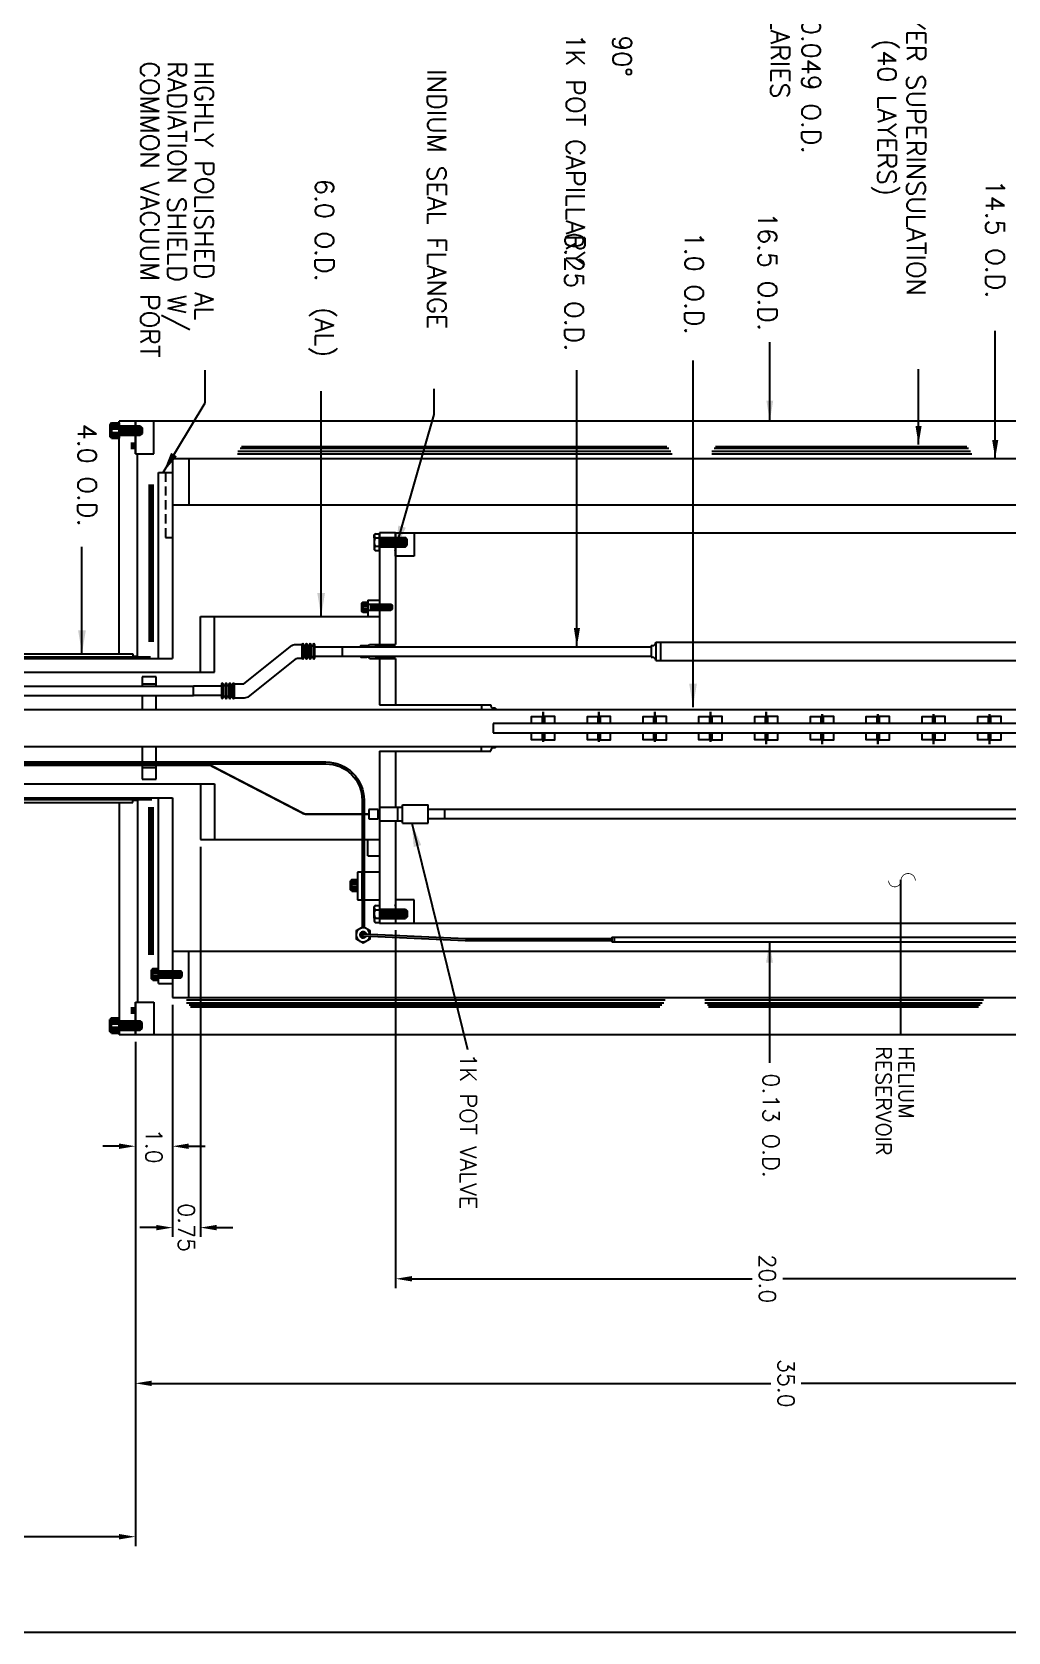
# Model space of a CAD drawing. Extents: x 0 to 105, y 0 to 66.
# Drawn here: x 39.6 to 65.84, y 0 to 43.03 of the extents above; entities that cross this region are included whole.
import ezdxf

# ---------------------------------------------------------------- set-up
doc = ezdxf.new("R2010")
doc.units = 0
doc.header["$MEASUREMENT"] = 0
doc.linetypes.add('HIDDEN', pattern=[0.375, 0.25, -0.125])
doc.layers.get('0').update_dxf_attribs({"linetype": 'CONTINUOUS'})
for name, color, linetype in [('1', 1, 'CONTINUOUS'), ('2', 54, 'CONTINUOUS'), ('2A', 42, 'CONTINUOUS'), ('2d', 32, 'CONTINUOUS'), ('3', 3, 'CONTINUOUS'), ('4', 4, 'CONTINUOUS'), ('5', 152, 'CONTINUOUS'), ('DIM1234', 7, 'CONTINUOUS'), ('DIM2AB', 7, 'CONTINUOUS'), ('DIMALL', 7, 'CONTINUOUS')]:
    doc.layers.add(name, color=color, linetype=linetype)
doc.styles.add('MONOTXT', font='simplex')
doc.styles.get("Standard").update_dxf_attribs({"font": 'simplex.shx'})
doc.dimstyles.new('250', dxfattribs={"dimscale": 0, "dimtxt": 0.5, "dimasz": 0.5, "dimexe": 0.18, "dimexo": 0.187, "dimgap": 0.187, "dimtad": 0, "dimtih": 1, "dimtoh": 1, "dimzin": 4, "dimdsep": 46, "dimtxsty": 'Standard', "dimcen": -0.25, "dimadec": 0, "dimazin": 0, "dimtfac": 0.25, "dimtix": 1, "dimtofl": 0, "dimtmove": 2, "dimatfit": 3, "dimfxl": 1, "dimtolj": 1, "dimtzin": 0, "dimarcsym": 0})
doc.dimstyles.new('250-1', dxfattribs={"dimtxt": 0.5, "dimasz": 0.63, "dimexe": 0.18, "dimexo": 0.19, "dimgap": 0.25, "dimtad": 0, "dimtih": 1, "dimtoh": 1, "dimdec": 1, "dimzin": 0, "dimdsep": 46, "dimtxsty": 'Standard', "dimcen": -0.25, "dimadec": 0, "dimazin": 0, "dimtfac": 0.36, "dimtdec": 1, "dimtix": 1, "dimtofl": 0, "dimtmove": 2, "dimatfit": 3, "dimfxl": 1, "dimtolj": 1, "dimtzin": 0, "dimarcsym": 0})
doc.dimstyles.new('250-2', dxfattribs={"dimscale": 0, "dimtxt": 0.56, "dimasz": 0.56, "dimexe": 0.25, "dimexo": 0.19, "dimgap": 0.25, "dimtad": 0, "dimtih": 1, "dimtoh": 1, "dimzin": 1, "dimdsep": 46, "dimtxsty": 'Standard', "dimcen": -0.25, "dimadec": 0, "dimazin": 0, "dimtfac": 1, "dimtix": 1, "dimtofl": 0, "dimtmove": 2, "dimatfit": 3, "dimfxl": 1, "dimtolj": 1, "dimtzin": 0, "dimarcsym": 0})
doc.dimstyles.new('375', dxfattribs={"dimtxt": 0.4375, "dimasz": 0.4375, "dimexe": 0.25, "dimexo": 0.19, "dimgap": 0.19, "dimtad": 0, "dimtih": 1, "dimtoh": 1, "dimzin": 0, "dimdsep": 46, "dimtxsty": 'Standard', "dimcen": -0.19, "dimadec": 0, "dimazin": 0, "dimtfac": 0.88, "dimtdec": 3, "dimtix": 1, "dimtofl": 0, "dimtmove": 2, "dimatfit": 3, "dimfxl": 1, "dimtolj": 1, "dimtzin": 0, "dimarcsym": 0})
doc.dimstyles.new('375-1', dxfattribs={"dimtxt": 0.4375, "dimasz": 0.4375, "dimexe": 0.25, "dimexo": 0.19, "dimgap": 0.19, "dimtad": 0, "dimtih": 1, "dimtoh": 1, "dimdec": 1, "dimzin": 0, "dimdsep": 46, "dimtxsty": 'Standard', "dimcen": -0.19, "dimadec": 0, "dimazin": 0, "dimtfac": 0.88, "dimtdec": 1, "dimtix": 1, "dimtofl": 0, "dimtmove": 2, "dimatfit": 3, "dimfxl": 1, "dimtolj": 1, "dimtzin": 0, "dimarcsym": 0})
doc.dimstyles.new('375-2', dxfattribs={"dimtxt": 0.4375, "dimasz": 0.4375, "dimexe": 0.25, "dimexo": 0.19, "dimgap": 0.19, "dimtad": 0, "dimtih": 1, "dimtoh": 1, "dimzin": 0, "dimdsep": 46, "dimtxsty": 'Standard', "dimcen": -0.19, "dimadec": 0, "dimazin": 0, "dimtfac": 0.88, "dimtix": 1, "dimtofl": 0, "dimtmove": 2, "dimatfit": 3, "dimfxl": 1, "dimtolj": 1, "dimtzin": 0, "dimarcsym": 0})

# ---------------------------------------------------------------- blocks, each defined once
blk = doc.blocks.new('*D13')
at = {"layer": 'DIM1234', "color": 0, "lineweight": -2, "transparency": 16777216}
for p, q in [((49.375, 18.872), (49.375, 9.25)), ((69.375, 18.872), (69.375, 9.25)), ((49.812, 9.5), (58.966, 9.5)), ((68.938, 9.5), (59.784, 9.5))]:
    blk.add_line(p, q, dxfattribs=at)
at = {"layer": 'DIM1234', "color": 0, "transparency": 16777216}
for points in [[(49.812, 9.573), (49.812, 9.427), (49.375, 9.5)], [(68.938, 9.573), (68.938, 9.427), (69.375, 9.5)]]:
    blk.add_solid(points, dxfattribs=at)
at = {"layer": 'DIM1234', "color": 0, "transparency": 16777216, "insert": (59.375, 9.5), "char_height": 0.4375, "attachment_point": 5, "rotation": 270}
blk.add_mtext('\\A1;20.0', dxfattribs=at)
blk = doc.blocks.new('*D12')
at = {"layer": 'DIM1234', "color": 0, "lineweight": -2, "transparency": 16777216}
for p, q in [((42.375, 15.872), (42.375, 6.438)), ((77.375, 14.872), (77.375, 6.438)), ((42.812, 6.688), (59.466, 6.688)), ((76.938, 6.688), (60.284, 6.688))]:
    blk.add_line(p, q, dxfattribs=at)
at = {"layer": 'DIM1234', "color": 0, "transparency": 16777216}
for points in [[(42.812, 6.76), (42.812, 6.615), (42.375, 6.688)], [(76.938, 6.76), (76.938, 6.615), (77.375, 6.688)]]:
    blk.add_solid(points, dxfattribs=at)
at = {"layer": 'DIM1234', "color": 0, "transparency": 16777216, "insert": (59.875, 6.688), "char_height": 0.4375, "attachment_point": 5, "rotation": 270}
blk.add_mtext('\\A1;35.0', dxfattribs=at)
blk = doc.blocks.new('DPAPER')
blk.add_line((0, 0.5), (32.8, 0.5))
blk = doc.blocks.new('HEVALVS')
for p, q in [((-0.281, 0.125), (-0.281, -0.125)), ((-0.031, 0.125), (-0.281, 0.125)), ((-0.031, -0.125), (-0.031, 0.125)), ((-0.031, 0.093), (0, 0.093)), ((-0.031, -0.093), (-0.031, 0.093)), ((0, 0.187), (0.625, 0.187)), ((0, 0.187), (0, -0.187)), ((0.5, -0.187), (0.5, 0.187)), ((0.625, 0.25), (1.312, 0.25)), ((0.625, -0.25), (0.625, 0.25)), ((1.312, -0.25), (1.312, 0.25)), ((-0.281, -0.125), (-0.031, -0.125)), ((-0.031, -0.093), (0, -0.093)), ((0, -0.187), (0.625, -0.187)), ((0.625, -0.25), (1.312, -0.25))]:
    blk.add_line(p, q)
blk = doc.blocks.new('832SHD62')
for p, q in [((-0.134, 0.135), (-0.164, 0.105)), ((-0.164, 0.105), (-0.164, -0.105)), ((-0.134, 0.135), (0, 0.135)), ((-0.134, 0.135), (-0.134, -0.135)), ((-0.134, 0.119), (-0.021, 0.119)), ((-0.134, 0.089), (-0.021, 0.089)), ((-0.134, 0.059), (-0.021, 0.059)), ((-0.134, 0.029), (-0.021, 0.029)), ((0, 0.135), (0, -0.135)), ((0, 0.082), (0.625, 0.082)), ((0.071, 0.067), (0.071, -0.067)), ((0.101, 0.082), (0.101, -0.082)), ((0.131, 0.067), (0.131, -0.067)), ((0.161, 0.082), (0.161, -0.082)), ((0.183, 0.067), (0.183, -0.067)), ((0.213, 0.082), (0.213, -0.082)), ((0.235, 0.067), (0.235, -0.067)), ((0.265, 0.082), (0.265, -0.082)), ((0.287, 0.067), (0.287, -0.067)), ((0.317, 0.082), (0.317, -0.082)), ((0.347, 0.067), (0.347, -0.067)), ((0.377, 0.082), (0.377, -0.082)), ((0.399, 0.067), (0.399, -0.067)), ((0.43, 0.082), (0.43, -0.082)), ((0.452, 0.067), (0.452, -0.067)), ((0.482, 0.082), (0.482, -0.082)), ((0.504, 0.067), (0.504, -0.067)), ((0.534, 0.082), (0.534, -0.082)), ((0.556, 0.067), (0.556, -0.067)), ((0.586, 0.082), (0.586, -0.082)), ((0.608, 0.067), (0.608, -0.067)), ((0.625, 0.082), (0.625, -0.082)), ((0.625, 0.082), (0.655, 0.052)), ((0.655, 0.052), (0.655, -0.052)), ((-0.134, -0.135), (-0.164, -0.105)), ((-0.134, -0.031), (-0.021, -0.031)), ((-0.134, -0.061), (-0.021, -0.061)), ((-0.134, -0.091), (-0.021, -0.091)), ((-0.134, -0.121), (-0.021, -0.121)), ((-0.134, -0.135), (0, -0.135)), ((0, -0.082), (0.625, -0.082)), ((0.655, -0.052), (0.625, -0.082))]:
    blk.add_line(p, q)
blk = doc.blocks.new('8-32SHD')
for p, q in [((-0.134, 0.135), (-0.164, 0.105)), ((-0.164, 0.105), (-0.164, -0.105)), ((-0.134, 0.135), (-0.134, -0.135)), ((-0.134, 0.135), (0, 0.135)), ((-0.134, 0.119), (-0.021, 0.119)), ((-0.134, 0.089), (-0.021, 0.089)), ((-0.134, 0.059), (-0.021, 0.059)), ((-0.134, 0.029), (-0.021, 0.029)), ((0, 0.135), (0, -0.135)), ((0, 0.082), (0.375, 0.082)), ((0.037, 0.067), (0.037, -0.067)), ((0.067, 0.082), (0.067, -0.082)), ((0.097, 0.067), (0.097, -0.067)), ((0.127, 0.082), (0.127, -0.082)), ((0.149, 0.067), (0.149, -0.067)), ((0.18, 0.082), (0.18, -0.082)), ((0.202, 0.067), (0.202, -0.067)), ((0.232, 0.082), (0.232, -0.082)), ((0.254, 0.067), (0.254, -0.067)), ((0.284, 0.082), (0.284, -0.082)), ((0.306, 0.067), (0.306, -0.067)), ((0.336, 0.082), (0.336, -0.082)), ((0.358, 0.067), (0.358, -0.067)), ((0.375, 0.082), (0.375, -0.082)), ((0.375, 0.082), (0.405, 0.052)), ((0.405, 0.052), (0.405, -0.052)), ((-0.134, -0.135), (-0.164, -0.105)), ((-0.134, -0.031), (-0.021, -0.031)), ((-0.134, -0.061), (-0.021, -0.061)), ((-0.134, -0.091), (-0.021, -0.091)), ((-0.134, -0.121), (-0.021, -0.121)), ((-0.134, -0.135), (0, -0.135)), ((0, -0.082), (0.375, -0.082)), ((0.405, -0.052), (0.375, -0.082))]:
    blk.add_line(p, q)
blk = doc.blocks.new('*D97')
at = {"color": 0, "linetype": 'Continuous', "lineweight": -2, "transparency": 16777216}
for p, q in [((30.375, 19.497), (30.375, 2.312)), ((42.375, 15.872), (42.375, 2.312)), ((30.812, 2.562), (35.966, 2.562)), ((41.938, 2.562), (36.784, 2.562))]:
    blk.add_line(p, q, dxfattribs=at)
at = {"color": 0, "linetype": 'Continuous', "transparency": 16777216}
for points in [[(30.812, 2.635), (30.812, 2.49), (30.375, 2.562)], [(41.938, 2.635), (41.938, 2.49), (42.375, 2.562)]]:
    blk.add_solid(points, dxfattribs=at)
at = {"color": 0, "linetype": 'Continuous', "transparency": 16777216, "insert": (36.375, 2.562), "char_height": 0.4375, "attachment_point": 5, "rotation": 270}
blk.add_mtext('\\A1;12.0', dxfattribs=at)
blk = doc.blocks.new('*D99')
at = {"layer": 'DIM1234', "color": 0, "linetype": 'Continuous', "lineweight": -2, "transparency": 16777216}
for p, q in [((43.375, 16.872), (43.375, 12.815)), ((42.375, 15.872), (42.375, 12.815)), ((41.938, 13.065), (41.5, 13.065)), ((43.812, 13.065), (44.25, 13.065))]:
    blk.add_line(p, q, dxfattribs=at)
at = {"layer": 'DIM1234', "color": 0, "linetype": 'Continuous', "transparency": 16777216}
for points in [[(41.938, 13.138), (41.938, 12.992), (42.375, 13.065)], [(43.812, 13.138), (43.812, 12.992), (43.375, 13.065)]]:
    blk.add_solid(points, dxfattribs=at)
at = {"layer": 'DIM1234', "color": 0, "linetype": 'Continuous', "transparency": 16777216, "insert": (42.875, 13.065), "char_height": 0.4375, "attachment_point": 5, "rotation": 270}
blk.add_mtext('\\A1;1.0', dxfattribs=at)
blk = doc.blocks.new('*D100')
at = {"layer": 'DIM1234', "color": 0, "linetype": 'Continuous', "lineweight": -2, "transparency": 16777216}
for p, q in [((44.125, 21.122), (44.125, 10.626)), ((43.375, 16.872), (43.375, 10.626)), ((42.938, 10.876), (42.5, 10.876)), ((44.562, 10.876), (45, 10.876))]:
    blk.add_line(p, q, dxfattribs=at)
at = {"layer": 'DIM1234', "color": 0, "linetype": 'Continuous', "transparency": 16777216}
for points in [[(42.938, 10.949), (42.938, 10.803), (43.375, 10.876)], [(44.562, 10.949), (44.562, 10.803), (44.125, 10.876)]]:
    blk.add_solid(points, dxfattribs=at)
at = {"layer": 'DIM1234', "color": 0, "linetype": 'Continuous', "transparency": 16777216, "insert": (43.75, 10.876), "char_height": 0.4375, "attachment_point": 5, "rotation": 270}
blk.add_mtext('\\A1;0.75', dxfattribs=at)

msp = doc.modelspace()

# ---------------------------------------------------------------- linework, layer by layer
at = {"layer": '1'}
for p, q in [((77.375, 32.562), (42.375, 32.562)), ((42.375, 31.688), (42.375, 32.562)), ((42.875, 31.688), (42.875, 32.562)), ((42.375, 31.688), (42.875, 31.688)), ((42.375, 16.937), (42.875, 16.937)), ((42.375, 16.937), (42.375, 16.062)), ((42.875, 16.937), (42.875, 16.062)), ((77.375, 16.062), (42.375, 16.062))]:
    msp.add_line(p, q, dxfattribs=at)
at = {"layer": '2'}
for p, q in [((43.375, 31.562), (73.375, 31.562)), ((43.375, 31.562), (43.375, 30.312)), ((43.812, 31.562), (43.812, 30.312)), ((43.375, 30.312), (73.375, 30.312)), ((49.375, 29.562), (69.375, 29.562)), ((49.875, 29.562), (49.875, 28.938)), ((49.875, 28.938), (49.375, 28.938)), ((49.875, 19.688), (49.375, 19.688)), ((49.875, 19.062), (49.875, 19.688)), ((49.375, 19.062), (69.375, 19.062)), ((55.188, 18.688), (79.312, 18.688)), ((55.188, 18.688), (55.188, 18.562)), ((55.188, 18.562), (79.312, 18.562)), ((55.25, 18.688), (55.25, 18.562)), ((43.375, 18.312), (73.375, 18.312)), ((43.375, 18.312), (43.375, 17.062)), ((43.812, 17.062), (43.812, 18.312)), ((43.375, 17.062), (72.938, 17.062))]:
    msp.add_line(p, q, dxfattribs=at)
for points in [[(48.525, 19.941), (48.525, 19.625)], [(48.687, 18.767), (48.687, 18.858), (48.5, 18.967), (48.312, 18.858), (48.312, 18.642), (48.5, 18.533), (48.687, 18.642), (48.687, 18.716)], [(48.499, 18.725), (51.249, 18.6), (55.188, 18.6)], [(48.501, 18.775), (51.251, 18.65), (55.188, 18.65)]]:
    msp.add_lwpolyline(points, dxfattribs=at)
for radius, start, end in [(0.188, 5.0597, 349.7352), (0.0855, 17.0016, 340.3959), (0.0625, 23.5782, 333.8193), (0.025, 87.3974, 267.3974)]:
    msp.add_arc((48.5, 18.75), radius, start, end, dxfattribs=at)
at = {"layer": '2A'}
for p, q in [((48.797, 29.51), (48.824, 29.537)), ((48.797, 29.426), (48.797, 29.51)), ((48.797, 29.426), (48.797, 29.2)), ((48.824, 29.537), (48.938, 29.537)), ((48.853, 29.425), (48.938, 29.425)), ((48.938, 29.562), (48.938, 29.312)), ((49.375, 29.562), (48.938, 29.562)), ((48.938, 29.088), (48.938, 29.537)), ((48.938, 29.438), (49.64, 29.438)), ((48.938, 29.312), (48.938, 26.562)), ((48.966, 29.21), (48.966, 29.415)), ((49.012, 29.187), (49.012, 29.438)), ((49.046, 29.21), (49.046, 29.415)), ((49.092, 29.187), (49.092, 29.438)), ((49.125, 29.21), (49.125, 29.415)), ((49.171, 29.187), (49.171, 29.438)), ((49.217, 29.21), (49.217, 29.415)), ((49.263, 29.187), (49.263, 29.438)), ((49.296, 29.21), (49.296, 29.415)), ((49.342, 29.187), (49.342, 29.438)), ((49.375, 29.562), (49.375, 26.562)), ((49.375, 28.938), (49.375, 29.562)), ((49.422, 29.187), (49.422, 29.438)), ((49.455, 29.21), (49.455, 29.415)), ((49.501, 29.187), (49.501, 29.438)), ((49.535, 29.21), (49.535, 29.415)), ((49.58, 29.187), (49.58, 29.438)), ((49.614, 29.21), (49.614, 29.415)), ((49.685, 29.392), (49.64, 29.438)), ((49.64, 29.187), (49.64, 29.438)), ((49.685, 29.233), (49.685, 29.392)), ((48.797, 29.199), (48.797, 29.115)), ((48.824, 29.088), (48.797, 29.115)), ((48.824, 29.088), (48.938, 29.088)), ((48.853, 29.2), (48.938, 29.2)), ((48.938, 29.187), (49.64, 29.187)), ((49.64, 29.187), (49.685, 29.233)), ((48.625, 27.75), (48.625, 27.312)), ((46.853, 26.553), (46.853, 26.197)), ((46.903, 26.197), (46.903, 26.553)), ((46.953, 26.553), (46.953, 26.197)), ((47.003, 26.197), (47.003, 26.553)), ((47.053, 26.553), (47.053, 26.197)), ((47.103, 26.197), (47.103, 26.553)), ((47.153, 26.553), (47.153, 26.197)), ((47.203, 26.197), (47.203, 26.553)), ((48.442, 26.5), (48.835, 26.5)), ((48.675, 26.562), (49.375, 26.562)), ((48.835, 26.5), (48.854, 26.532)), ((49.375, 26.532), (48.854, 26.532)), ((56.249, 26.53), (56.249, 26.22)), ((56.249, 26.53), (56.284, 26.53)), ((56.374, 26.625), (78.469, 26.625)), ((56.374, 26.625), (56.374, 26.125)), ((56.499, 26.625), (56.499, 26.125)), ((48.442, 26.249), (48.835, 26.249)), ((48.675, 26.186), (49.375, 26.186)), ((48.835, 26.249), (48.854, 26.216)), ((49.375, 26.216), (48.854, 26.216)), ((48.938, 26.186), (48.938, 24.937)), ((49.375, 26.186), (49.375, 24.937)), ((56.249, 26.22), (56.284, 26.22)), ((56.374, 26.125), (78.458, 26.125)), ((42.938, 25.688), (42.562, 25.688)), ((42.562, 25.688), (42.562, 25.438)), ((42.562, 25.5), (42.938, 25.5)), ((42.938, 25.438), (42.938, 25.688)), ((44.69, 25.49), (44.69, 25.135)), ((44.74, 25.135), (44.74, 25.49)), ((44.79, 25.49), (44.79, 25.135)), ((44.84, 25.135), (44.84, 25.49)), ((44.89, 25.49), (44.89, 25.135)), ((44.94, 25.135), (44.94, 25.49)), ((44.99, 25.49), (44.99, 25.135)), ((45.04, 25.135), (45.04, 25.49)), ((42.562, 25.188), (42.562, 24.812)), ((42.938, 24.812), (42.938, 25.188)), ((21.538, 24.812), (81.5, 24.812)), ((48.938, 24.937), (51.937, 24.937)), ((51.687, 24.937), (51.687, 24.812)), ((51.939, 24.937), (51.939, 24.905)), ((52.063, 24.843), (52.001, 24.843)), ((52.063, 24.843), (52.063, 24.812)), ((81.75, 24.438), (52, 24.438)), ((52, 24.438), (52, 24.188)), ((52, 24.188), (81.75, 24.188)), ((21.538, 23.812), (81.5, 23.812)), ((42.562, 23.812), (42.562, 22.938)), ((42.938, 22.938), (42.938, 23.812)), ((48.938, 23.687), (48.938, 19.062)), ((48.938, 23.687), (51.937, 23.687)), ((49.375, 23.687), (49.375, 22.187)), ((51.687, 23.687), (51.687, 23.812)), ((51.939, 23.687), (51.939, 23.719)), ((52.063, 23.781), (52.001, 23.781)), ((52.063, 23.781), (52.063, 23.812)), ((42.562, 23.25), (42.938, 23.25)), ((42.562, 22.938), (42.938, 22.938)), ((49.375, 21.813), (49.375, 19.062)), ((48.625, 20.874), (48.625, 21.312)), ((48.196, 20.239), (48.161, 20.204)), ((48.196, 20.239), (48.351, 20.239)), ((48.196, 19.926), (48.196, 20.239)), ((48.476, 20.438), (48.351, 20.438)), ((48.351, 20.438), (48.351, 19.688)), ((48.351, 19.926), (48.351, 20.239)), ((48.476, 19.688), (48.476, 20.438)), ((48.938, 20.438), (48.528, 20.438)), ((48.528, 20.438), (48.528, 19.69)), ((48.161, 19.961), (48.161, 20.204)), ((48.196, 19.926), (48.161, 19.961)), ((48.196, 20.222), (48.326, 20.222)), ((48.196, 20.187), (48.326, 20.187)), ((48.196, 20.152), (48.326, 20.152)), ((48.196, 20.118), (48.326, 20.118)), ((48.196, 20.048), (48.326, 20.048)), ((48.196, 20.013), (48.326, 20.013)), ((48.196, 19.979), (48.326, 19.979)), ((48.196, 19.944), (48.326, 19.944)), ((48.196, 19.926), (48.351, 19.926)), ((48.351, 19.688), (48.476, 19.688)), ((48.528, 19.688), (48.938, 19.688)), ((48.824, 19.537), (48.797, 19.51)), ((48.797, 19.425), (48.797, 19.51)), ((48.797, 19.199), (48.797, 19.424)), ((48.824, 19.537), (48.938, 19.537)), ((48.853, 19.424), (48.938, 19.424)), ((48.938, 19.537), (48.938, 19.087)), ((48.938, 19.437), (49.64, 19.437)), ((48.966, 19.414), (48.966, 19.21)), ((49.012, 19.437), (49.012, 19.187)), ((49.046, 19.414), (49.046, 19.21)), ((49.092, 19.437), (49.092, 19.187)), ((49.125, 19.414), (49.125, 19.21)), ((49.171, 19.437), (49.171, 19.187)), ((49.217, 19.414), (49.217, 19.21)), ((49.263, 19.437), (49.263, 19.187)), ((49.296, 19.414), (49.296, 19.21)), ((49.342, 19.437), (49.342, 19.187)), ((49.375, 19.688), (49.375, 19.062)), ((49.376, 19.415), (49.376, 19.21)), ((49.376, 19.414), (49.376, 19.21)), ((49.422, 19.437), (49.422, 19.187)), ((49.455, 19.414), (49.455, 19.21)), ((49.501, 19.437), (49.501, 19.187)), ((49.535, 19.414), (49.535, 19.21)), ((49.58, 19.437), (49.58, 19.187)), ((49.614, 19.414), (49.614, 19.21)), ((49.64, 19.437), (49.685, 19.392)), ((49.64, 19.437), (49.64, 19.187)), ((49.685, 19.392), (49.685, 19.232)), ((48.797, 19.199), (48.797, 19.114)), ((48.797, 19.114), (48.824, 19.087)), ((48.824, 19.087), (48.938, 19.087)), ((48.853, 19.2), (48.938, 19.2)), ((48.938, 19.187), (49.64, 19.187)), ((48.938, 19.062), (49.375, 19.062)), ((49.685, 19.232), (49.64, 19.187))]:
    msp.add_line(p, q, dxfattribs=at)
at = {"layer": '2A', "linetype": 'Continuous'}
for p, q in [((48.625, 27.75), (48.938, 27.75)), ((44.125, 27.312), (48.938, 27.312)), ((44.125, 25.812), (44.125, 27.312)), ((44.5, 25.812), (44.5, 27.312)), ((28, 25.812), (44.5, 25.812)), ((28, 22.812), (44.5, 22.812)), ((44.125, 22.812), (44.125, 21.312)), ((44.5, 22.812), (44.5, 21.312)), ((44.125, 21.312), (48.938, 21.312)), ((48.625, 20.874), (48.938, 20.874))]:
    msp.add_line(p, q, dxfattribs=at)
at = {"layer": '2A'}
for points, const_width in [([(49.375, 29.093, 0.414214), (49.365, 29.082, 1)], 0.02), ([(49.365, 29.082, 0.414214), (49.375, 29.073, 1)], 0.02), ([(48.656, 22), (46.959, 22, -0.043734), (46.916, 22.003), (44.397, 23.309, 0.043734), (44.353, 23.312), (22.75, 23.312, -0.414214), (22.5, 23.562), (22.5, 23.75)], 0.0625), ([(49.365, 19.544, -0.414214), (49.375, 19.554, -1)], 0.02), ([(49.375, 19.534, -0.414214), (49.365, 19.544, -1)], 0.02)]:
    msp.add_lwpolyline(points, format="xyb", dxfattribs=dict(at, const_width=const_width))
for points in [[(45.04, 25.499), (45.269, 25.499, 0.085967), (45.29, 25.503), (46.584, 26.537, -0.085967), (46.731, 26.562), (46.853, 26.562)], [(45.04, 25.125), (45.269, 25.125, 0.085967), (45.416, 25.151), (46.71, 26.184, -0.085967), (46.731, 26.188), (46.853, 26.188)], [(24.688, 25.438), (43.86, 25.438, -0.127565), (43.937, 25.438)]]:
    msp.add_lwpolyline(points, format="xyb", dxfattribs=at)
msp.add_lwpolyline([(47.164, 26.499), (47.164, 26.499)], close=True, dxfattribs=at)
for points in [[(47.203, 26.25), (47.946, 26.25), (47.946, 26.5)], [(47.203, 26.5), (47.946, 26.5)], [(47.203, 26.5), (49.375, 26.5), (56.249, 26.5)], [(48.442, 26.5), (48.442, 26.532), (48.602, 26.532)], [(47.203, 26.25), (49.375, 26.25), (56.249, 26.25)], [(48.442, 26.249), (48.442, 26.217), (48.602, 26.217)], [(44.69, 25.188), (43.937, 25.188), (43.937, 25.438)], [(44.69, 25.438), (43.937, 25.438)], [(24.688, 25.188), (43.937, 25.188)], [(53.031, 24.438), (53.031, 24.625), (53.312, 24.625)], [(53.312, 24.625), (53.312, 24.438)], [(53.375, 24.625), (53.375, 24.438)], [(53.656, 24.438), (53.656, 24.625), (53.375, 24.625)], [(54.531, 24.438), (54.531, 24.625), (54.812, 24.625)], [(54.812, 24.625), (54.812, 24.438)], [(54.875, 24.625), (54.875, 24.438)], [(55.156, 24.438), (55.156, 24.625), (54.875, 24.625)], [(56.031, 24.438), (56.031, 24.625), (56.312, 24.625)], [(56.312, 24.625), (56.312, 24.438)], [(56.375, 24.625), (56.375, 24.438)], [(56.656, 24.438), (56.656, 24.625), (56.375, 24.625)], [(57.531, 24.438), (57.531, 24.625), (57.812, 24.625)], [(57.812, 24.625), (57.812, 24.438)], [(57.875, 24.625), (57.875, 24.438)], [(58.156, 24.438), (58.156, 24.625), (57.875, 24.625)], [(59.032, 24.438), (59.032, 24.625), (59.312, 24.625)], [(59.312, 24.625), (59.312, 24.438)], [(59.375, 24.625), (59.375, 24.438)], [(59.656, 24.438), (59.656, 24.625), (59.375, 24.625)], [(60.531, 24.438), (60.531, 24.625), (60.812, 24.625)], [(60.812, 24.625), (60.812, 24.438)], [(60.875, 24.625), (60.875, 24.438)], [(61.156, 24.438), (61.156, 24.625), (60.875, 24.625)], [(62.031, 24.438), (62.031, 24.625), (62.312, 24.625)], [(62.312, 24.625), (62.312, 24.438)], [(62.375, 24.625), (62.375, 24.438)], [(62.656, 24.438), (62.656, 24.625), (62.375, 24.625)], [(63.531, 24.438), (63.531, 24.625), (63.812, 24.625)], [(63.812, 24.625), (63.812, 24.438)], [(63.875, 24.625), (63.875, 24.438)], [(64.156, 24.438), (64.156, 24.625), (63.875, 24.625)], [(65.031, 24.438), (65.031, 24.625), (65.312, 24.625)], [(65.312, 24.625), (65.312, 24.438)], [(65.375, 24.625), (65.375, 24.438)], [(65.656, 24.438), (65.656, 24.625), (65.375, 24.625)], [(53.312, 24.188), (53.312, 24), (53.031, 24), (53.031, 24.188)], [(53.375, 24.188), (53.375, 24), (53.656, 24), (53.656, 24.188)], [(54.812, 24.188), (54.812, 24), (54.531, 24), (54.531, 24.188)], [(54.875, 24.188), (54.875, 24), (55.156, 24), (55.156, 24.188)], [(56.312, 24.188), (56.312, 24), (56.031, 24), (56.031, 24.188)], [(56.375, 24.188), (56.375, 24), (56.656, 24), (56.656, 24.188)], [(57.812, 24.188), (57.812, 24), (57.531, 24), (57.531, 24.188)], [(57.875, 24.188), (57.875, 24), (58.156, 24), (58.156, 24.188)], [(59.312, 24.188), (59.312, 24), (59.032, 24), (59.032, 24.188)], [(59.375, 24.188), (59.375, 24), (59.656, 24), (59.656, 24.188)], [(60.812, 24.188), (60.812, 24), (60.531, 24), (60.531, 24.188)], [(60.875, 24.188), (60.875, 24), (61.156, 24), (61.156, 24.188)], [(62.312, 24.188), (62.312, 24), (62.031, 24), (62.031, 24.188)], [(62.375, 24.188), (62.375, 24), (62.656, 24), (62.656, 24.188)], [(63.812, 24.188), (63.812, 24), (63.531, 24), (63.531, 24.188)], [(63.875, 24.188), (63.875, 24), (64.156, 24), (64.156, 24.188)], [(65.312, 24.188), (65.312, 24), (65.031, 24), (65.031, 24.188)], [(65.375, 24.188), (65.375, 24), (65.656, 24), (65.656, 24.188)]]:
    msp.add_lwpolyline(points, dxfattribs=at)
at = {"layer": '2A', "const_width": 0.062}
for points in [[(53.344, 24.75), (53.344, 24.438)], [(54.844, 24.75), (54.844, 24.438)], [(56.344, 24.75), (56.344, 24.438)], [(57.844, 24.75), (57.844, 24.438)], [(59.344, 24.75), (59.344, 24.438)], [(60.844, 24.687), (60.844, 24.438)], [(62.344, 24.687), (62.344, 24.438)], [(63.844, 24.687), (63.844, 24.438)], [(65.344, 24.687), (65.344, 24.438)], [(53.344, 24.188), (53.344, 23.937)], [(54.844, 24.188), (54.844, 23.937)], [(56.344, 24.188), (56.344, 23.937)], [(57.844, 24.188), (57.844, 23.937)], [(59.344, 24.188), (59.344, 23.875)], [(60.844, 24.188), (60.844, 23.875)], [(62.344, 24.188), (62.344, 23.875)], [(63.844, 24.188), (63.844, 23.875)], [(65.344, 24.188), (65.344, 23.875)]]:
    msp.add_lwpolyline(points, dxfattribs=at)
at = {"layer": '2A'}
for centre, radius, start, end in [((48.853, 29.481), 0.0562, 89.9986, 270.0014), ((48.937, 29.312), 0.141, 126.8695, 233.1305), ((48.853, 29.144), 0.0562, 89.9986, 270.0014), ((49.375, 29.082), 0.02, 90, 270), ((46.878, 26.553), 0.025, 0, 180), ((46.928, 26.541), 0.025, 180, 0), ((46.978, 26.553), 0.025, 0, 180), ((47.028, 26.541), 0.025, 180, 0), ((47.078, 26.553), 0.025, 0, 180), ((47.128, 26.541), 0.025, 180, 0), ((47.178, 26.553), 0.025, 0, 180), ((48.612, 26.611), 0.0792, 262.7474, 322.625), ((56.284, 26.62), 0.09, 270, 360), ((46.878, 26.197), 0.025, 180, 0), ((46.928, 26.21), 0.025, 0, 180), ((46.978, 26.197), 0.025, 180, 0), ((47.028, 26.21), 0.025, 0, 180), ((47.078, 26.197), 0.025, 180, 0), ((47.128, 26.21), 0.025, 0, 180), ((47.178, 26.197), 0.025, 180, 0), ((48.612, 26.138), 0.0792, 37.375, 97.2526), ((56.284, 26.13), 0.09, 0, 90), ((44.715, 25.491), 0.0248, 359.5398, 180.4602), ((44.765, 25.478), 0.025, 180, 0), ((44.815, 25.49), 0.025, 0, 180), ((44.865, 25.478), 0.025, 180, 0), ((44.915, 25.49), 0.025, 0, 180), ((44.965, 25.478), 0.025, 180, 0), ((45.015, 25.49), 0.025, 0, 180), ((44.715, 25.134), 0.0248, 179.5398, 0.4602), ((44.765, 25.147), 0.025, 0, 180), ((44.815, 25.135), 0.025, 180, 0), ((44.865, 25.147), 0.025, 0, 180), ((44.915, 25.135), 0.025, 180, 0), ((44.965, 25.147), 0.025, 0, 180), ((45.015, 25.135), 0.025, 180, 0), ((52.001, 24.905), 0.062, 180, 270), ((52.001, 23.719), 0.062, 90, 180), ((48.853, 19.481), 0.0562, 89.9986, 270.0014), ((48.937, 19.312), 0.141, 126.8695, 233.1305), ((49.375, 19.544), 0.02, 90, 270), ((48.853, 19.143), 0.0562, 89.9986, 270.0014)]:
    msp.add_arc(centre, radius, start, end, dxfattribs=at)
at = {"layer": '2d'}
for points in [[(26.275, 22.767), (26.627, 22.767, 0.109009), (26.722, 22.788), (27.239, 23.365, -0.127912), (27.373, 23.4), (44.25, 23.4), (47.5, 23.4, -0.414214), (48.525, 22.375), (48.525, 21.625), (48.525, 18.936)], [(26.275, 22.717), (26.627, 22.717, 0.11894), (26.753, 22.747), (27.27, 23.325, -0.11894), (27.373, 23.35), (44.25, 23.35), (47.5, 23.35, -0.414214), (48.475, 22.375), (48.475, 21.625), (48.475, 18.936)]]:
    msp.add_lwpolyline(points, format="xyb", dxfattribs=at)
at = {"layer": '3'}
for p, q in [((43, 31.188), (43.375, 31.188)), ((43, 26.187), (43, 31.188)), ((43.375, 31.188), (43.375, 26.187)), ((43.188, 29.438), (43.375, 29.438)), ((29.438, 26.187), (43.375, 26.187)), ((29.438, 22.438), (43.375, 22.438)), ((43, 17.438), (43, 22.438)), ((43.375, 22.438), (43.375, 17.438)), ((42.845, 17.844), (42.81, 17.809)), ((42.81, 17.566), (42.81, 17.809)), ((42.845, 17.844), (43, 17.844)), ((42.845, 17.531), (42.845, 17.844)), ((42.845, 17.827), (42.975, 17.827)), ((42.845, 17.792), (42.975, 17.792)), ((42.845, 17.758), (42.975, 17.758)), ((42.845, 17.723), (42.975, 17.723)), ((42.845, 17.653), (42.975, 17.653)), ((43, 17.531), (43, 17.844)), ((43, 17.783), (43.599, 17.783)), ((43.027, 17.61), (43.027, 17.765)), ((43.061, 17.592), (43.061, 17.783)), ((43.087, 17.61), (43.087, 17.765)), ((43.122, 17.592), (43.122, 17.783)), ((43.147, 17.61), (43.147, 17.765)), ((43.182, 17.592), (43.182, 17.783)), ((43.208, 17.61), (43.208, 17.765)), ((43.243, 17.592), (43.243, 17.783)), ((43.277, 17.61), (43.277, 17.765)), ((43.312, 17.592), (43.312, 17.783)), ((43.338, 17.61), (43.338, 17.765)), ((43.373, 17.592), (43.373, 17.783)), ((43.398, 17.61), (43.398, 17.765)), ((43.433, 17.592), (43.433, 17.783)), ((43.458, 17.61), (43.458, 17.765)), ((43.493, 17.592), (43.493, 17.783)), ((43.519, 17.61), (43.519, 17.765)), ((43.554, 17.592), (43.554, 17.783)), ((43.579, 17.61), (43.579, 17.765)), ((43.599, 17.592), (43.599, 17.783)), ((43.633, 17.748), (43.599, 17.783)), ((43.633, 17.627), (43.633, 17.748)), ((42.845, 17.531), (42.81, 17.566)), ((42.845, 17.619), (42.975, 17.619)), ((42.845, 17.584), (42.975, 17.584)), ((42.845, 17.549), (42.975, 17.549)), ((42.845, 17.531), (43, 17.531)), ((43, 17.592), (43.599, 17.592)), ((43, 17.438), (43.375, 17.438)), ((43.599, 17.592), (43.633, 17.627))]:
    msp.add_line(p, q, dxfattribs=at)
at = {"layer": '3', "linetype": 'HIDDEN'}
msp.add_line((43.188, 31.188), (43.188, 29.438), dxfattribs=at)
at = {"layer": '4'}
for p, q in [((41.937, 26.312), (41.937, 32.562)), ((42.375, 32.562), (41.937, 32.562)), ((42.375, 32.562), (42.375, 31.688)), ((42.437, 26.25), (42.437, 31.688)), ((30.375, 26.312), (42.312, 26.312)), ((42.312, 26.312), (42.312, 26.25)), ((42.312, 26.25), (42.437, 26.25)), ((30.375, 22.312), (42.312, 22.312)), ((41.937, 22.312), (41.937, 16.062)), ((42.312, 22.312), (42.312, 22.375)), ((42.312, 22.375), (42.437, 22.375)), ((42.437, 22.375), (42.437, 16.937)), ((42.375, 16.062), (42.375, 16.937)), ((42.375, 16.062), (41.937, 16.062))]:
    msp.add_line(p, q, dxfattribs=at)
at = {"layer": '4', "const_width": 0.125}
for points in [[(42.312, 31.813), (42.312, 32)], [(42.312, 16.812), (42.312, 16.625)]]:
    msp.add_lwpolyline(points, dxfattribs=at)
at = {"layer": '5'}
for p, q in [((78.408, 22.125), (50.249, 22.125)), ((50.687, 22.125), (50.687, 21.875)), ((78.451, 21.875), (50.25, 21.875))]:
    msp.add_line(p, q, dxfattribs=at)
at = {"layer": 'DIM1234'}
for p, q in [((56.671, 31.878), (45.229, 31.878)), ((64.734, 31.878), (57.979, 31.878)), ((45.125, 31.688), (56.812, 31.688)), ((45.129, 31.761), (56.772, 31.761)), ((56.722, 31.828), (45.196, 31.828)), ((57.875, 31.688), (64.875, 31.688)), ((57.879, 31.761), (64.835, 31.761)), ((64.784, 31.828), (57.946, 31.828)), ((62.952, 20.23), (62.952, 16.062)), ((43.75, 17), (56.625, 17)), ((43.754, 16.926), (56.585, 16.926)), ((56.534, 16.859), (43.821, 16.859)), ((56.484, 16.809), (43.854, 16.809)), ((57.688, 17), (65.188, 17)), ((57.691, 16.926), (65.147, 16.926)), ((65.097, 16.859), (57.758, 16.859)), ((65.046, 16.809), (57.792, 16.809))]:
    msp.add_line(p, q, dxfattribs=at)
at = {"layer": 'DIM1234', "linetype": 'Continuous'}
for p, q in [((42.744, 30.859), (42.744, 26.631)), ((42.777, 30.859), (42.777, 26.631)), ((42.805, 30.859), (42.805, 26.631)), ((42.842, 30.859), (42.842, 26.631)), ((29.799, 26.232), (42.782, 26.232)), ((29.845, 26.209), (42.78, 26.209)), ((29.799, 22.393), (42.817, 22.393)), ((29.845, 22.416), (42.817, 22.416)), ((42.74, 22.189), (42.74, 18.212)), ((42.773, 22.189), (42.773, 18.212)), ((42.809, 22.189), (42.809, 18.212)), ((42.845, 22.189), (42.845, 18.212))]:
    msp.add_line(p, q, dxfattribs=at)
at = {"layer": 'DIM1234', "linetype": 'Continuous', "const_width": 0.02}
msp.add_lwpolyline([(62.633, 20.207, 1), (62.965, 20.207, -1), (63.352, 20.207, 0)], format="xyb", dxfattribs=at)

# ---------------------------------------------------------------- block references
at = {"layer": '2A'}
for name, p in [('832SHD62', (48.625, 27.562)), ('HEVALVS', (48.937, 22))]:
    msp.add_blockref(name, p, dxfattribs=at)
at = {"layer": '4', "xscale": 1.524390243902439, "yscale": 1.524390243902439, "zscale": 1.524390243902439}
msp.add_blockref('8-32SHD', (41.937, 32.312), dxfattribs=at)
at = {"layer": '4', "xscale": -1.524390243902439, "yscale": 1.524390243902439, "zscale": 1.524390243902439, "rotation": 180}
msp.add_blockref('8-32SHD', (41.937, 16.312), dxfattribs=at)
at = {"layer": 'DIMALL', "xscale": 3.2, "yscale": 3.2, "zscale": 3.2}
msp.add_blockref('DPAPER', (0, -1.6), dxfattribs=at)

# ---------------------------------------------------------------- texts
at = {"layer": 'DIM1234', "linetype": 'Continuous'}
for s, p in [('MULTILAYER SUPERINSULATION', (63.125, 46.089)), ('(40 LAYERS)', (62.34, 42.839)), ('16.5 O.D.', (59.125, 38.186)), ('0.25 O.D.', (53.925, 37.64))]:
    msp.add_text(s, height=0.5, rotation=270, dxfattribs=at).set_placement(p)
at = {"layer": 'DIM1234'}
msp.add_text('90%%D', height=0.5, rotation=270, dxfattribs=at).set_placement((55.215, 42.944))
at = {"layer": 'DIM1234', "style": 'MONOTXT'}
for s, p in [('RESERVOIR', (62.296, 15.754)), ('HELIUM', (62.904, 15.754))]:
    msp.add_text(s, height=0.4054, rotation=270, dxfattribs=at).set_placement(p)
at = {"layer": 'DIM1234', "linetype": 'Continuous', "char_height": 0.5, "attachment_point": 1, "rotation": 270}
for s, insert, width in [('2  X 0.049 O.D.\\PCAPILLARIES', (60.799, 45.272), 10.5625), ('1K POT CAPILLARY', (54.459, 42.983), 6.87488), ('1.0 O.D.', (57.655, 37.658), 6.19296)]:
    msp.add_mtext(s, dxfattribs=dict(at, insert=insert, width=width))
at = {"layer": 'DIM2AB'}
for s, height, p in [('COMMON VACUUM PORT', 0.5, (42.512, 42.243)), ('RADIATION SHIELD W/', 0.5, (43.246, 42.243)), ('HIGHLY POLISHED AL', 0.5, (43.979, 42.243)), ('INDIUM SEAL FLANGE', 0.5, (50.232, 42.03)), ('6.0 O.D.  (AL)', 0.5, (47.211, 39.081)), ('14.5 O.D.', 0.5, (65.25, 39.061)), ('4.0 O.D.', 0.5, (40.831, 32.497)), ('1K POT VALVE', 0.44, (51.112, 15.561)), ('0.13 O.D.', 0.44, (59.254, 15.025))]:
    msp.add_text(s, height=height, rotation=270, dxfattribs=at).set_placement(p)

# ---------------------------------------------------------------- dimensions: what is measured, and where the dimension line sits
at = {"linetype": 'Continuous'}
dim = msp.add_linear_dim(base=(42.375, 2.562), p1=(30.375, 19.688), p2=(42.375, 16.062), dimstyle='375-1', dxfattribs=at)
dim.commit()
dim.dimension.update_dxf_attribs({"geometry": '*D97', "text_midpoint": (36.375, 2.562), "text_rotation": 270})
at = {"layer": 'DIM1234', "linetype": 'Continuous'}
for base, p1, p2, dimstyle, picture, middle in [((44.125, 10.876), (43.375, 17.062), (44.125, 21.312), '375-2', '*D100', (43.75, 10.876)), ((43.375, 13.065), (42.375, 16.062), (43.375, 17.062), '375-1', '*D99', (42.875, 13.065))]:
    dim = msp.add_linear_dim(base=base, p1=p1, p2=p2, dimstyle=dimstyle, dxfattribs=at)
    dim.commit()
    dim.dimension.update_dxf_attribs({"geometry": picture, "text_midpoint": middle, "text_rotation": 270})
at = {"layer": 'DIM1234'}
dim = msp.add_linear_dim(base=(69.375, 9.5), p1=(49.375, 19.062), p2=(69.375, 19.062), text='20.0', dimstyle='375', dxfattribs=at)
dim.commit()
dim.dimension.update_dxf_attribs({"geometry": '*D13', "text_midpoint": (59.375, 9.5), "text_rotation": 270})
dim = msp.add_linear_dim(base=(77.375, 6.688), p1=(42.375, 16.062), p2=(77.375, 15.062), dimstyle='375-1', dxfattribs=at)
dim.commit()
dim.dimension.update_dxf_attribs({"geometry": '*D12', "text_midpoint": (59.875, 6.688), "text_rotation": 270})

# ---------------------------------------------------------------- leaders
for points in [[(65.5, 31.562), (65.5, 35)], [(63.438, 31.938), (63.438, 33.964)]]:
    msp.add_leader(points, dimstyle='250', override={"dimscale": 1}, dxfattribs=at)
at = {"layer": 'DIM1234', "linetype": 'Continuous'}
for points, dimstyle, override in [([(59.438, 32.562), (59.438, 34.688)], '250-2', {"dimscale": 1}), ([(57.373, 24.875), (57.373, 34.201)], '250-1', {"dimgap": 0.25, "dimtad": 0}), ([(43.125, 31.188), (44.25, 33.062), (44.25, 33.938)], '250-2', {"dimscale": 1}), ([(54.25, 26.5), (54.25, 33.938)], '250', {"dimscale": 1, "dimdec": 2}), ([(59.43, 18.562), (59.43, 15.31)], '250-2', {"dimscale": 1})]:
    msp.add_leader(points, dimstyle=dimstyle, override=override, dxfattribs=at)
at = {"layer": 'DIM2AB'}
for points in [[(47.372, 27.312), (47.372, 33.375)], [(49.375, 29.125), (50.41, 32.75), (50.41, 33.438)], [(49.812, 21.75), (51.312, 15.664)]]:
    msp.add_leader(points, dimstyle='250-1', dxfattribs=at)
msp.add_leader([(40.94, 26.312), (40.94, 29.188)], dimstyle='250-1', override={"dimgap": 0.25, "dimtad": 0}, dxfattribs=at)

doc.saveas('drawing.dxf')
